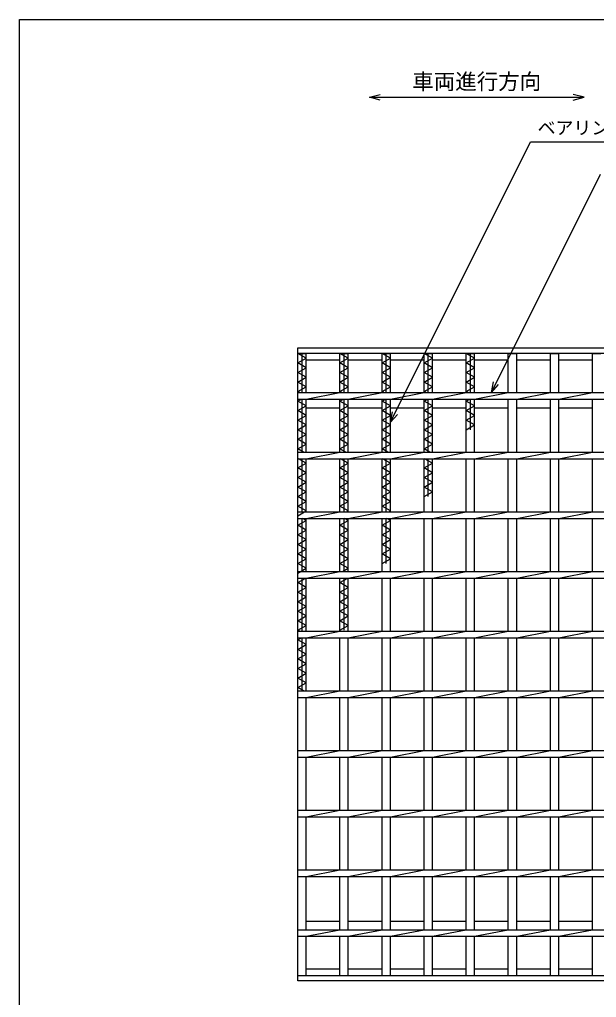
# Model space of a CAD drawing. Units: millimetres, scale not verified. Extents: x -1092 to 1039, y -770 to 632.
# Drawn here: x -1037 to -554, y -187 to 632 of the extents above; entities that cross this region are included whole.
import ezdxf
from ezdxf.enums import TextEntityAlignment as Align

# ---------------------------------------------------------------- set-up
doc = ezdxf.new("R2010")
doc.units = ezdxf.units.MM
doc.header["$LTSCALE"] = 6
for name, color, linetype, lineweight in [('0_2', 150, 'Continuous', 25), ('16', 3, 'Continuous', 25), ('22', 4, 'Continuous', 25)]:
    doc.layers.add(name, color=color, linetype=linetype, lineweight=lineweight)
doc.styles.add('ベクトル', font='')
doc.styles.get('ベクトル').set_extended_font_data('ベクトル')

msp = doc.modelspace()

# ---------------------------------------------------------------- linework, layer by layer
at = {"layer": '0_2'}
for p, q in [((-1037.4, -687.9), (-1037.4, 632.1)), ((-1037.4, 632.1), (1038.6, 632.1))]:
    msp.add_line(p, q, dxfattribs=at)
at = {"layer": '16'}
for p, q in [((-804, 357), (-303, 357)), ((-804, 352.5), (-804, 357)), ((-303, 352.5), (-804, 352.5)), ((-804, -168.5), (-804, 352.5)), ((-804, 352.5), (-797, 352.5)), ((-797, 348.5), (-804, 352.5)), ((-800.5, 319.75), (-800.5, 352.5)), ((-797, 319.75), (-797, 352.5)), ((-768.7, 319.75), (-768.7, 352.5)), ((-768.7, 352.5), (-761.7, 352.5)), ((-761.7, 348.5), (-768.7, 352.5)), ((-765.2, 319.75), (-765.2, 352.5)), ((-761.7, 319.75), (-761.7, 352.5)), ((-733.4, 319.75), (-733.4, 352.5)), ((-733.4, 352.5), (-726.4, 352.5)), ((-726.4, 348.5), (-733.4, 352.5)), ((-729.9, 319.75), (-729.9, 352.5)), ((-726.4, 319.75), (-726.4, 352.5)), ((-698.1, 319.75), (-698.1, 352.5)), ((-698.1, 352.5), (-691.1, 352.5)), ((-691.1, 348.5), (-698.1, 352.5)), ((-694.6, 319.75), (-694.6, 352.5)), ((-691.1, 319.75), (-691.1, 352.5)), ((-662.8, 319.75), (-662.8, 352.5)), ((-662.8, 352.5), (-655.8, 352.5)), ((-655.8, 348.5), (-662.8, 352.5)), ((-659.3, 319.75), (-659.3, 352.5)), ((-655.8, 319.75), (-655.8, 352.5)), ((-627.5, 319.75), (-627.5, 352.5)), ((-627.5, 352.5), (-620.5, 352.5)), ((-620.5, 319.75), (-620.5, 352.5)), ((-592.2, 319.75), (-592.2, 352.5)), ((-592.2, 352.5), (-585.2, 352.5)), ((-585.2, 319.75), (-585.2, 352.5)), ((-556.9, 319.75), (-556.9, 352.5)), ((-556.9, 352.5), (-549.9, 352.5)), ((-804, 344.5), (-797, 348.5)), ((-797, 340.5), (-804, 344.5)), ((-797, 347), (-768.7, 347)), ((-768.7, 344.5), (-761.7, 348.5)), ((-761.7, 340.5), (-768.7, 344.5)), ((-761.7, 347), (-733.4, 347)), ((-733.4, 344.5), (-726.4, 348.5)), ((-726.4, 340.5), (-733.4, 344.5)), ((-726.4, 347), (-698.1, 347)), ((-698.1, 344.5), (-691.1, 348.5)), ((-691.1, 340.5), (-698.1, 344.5)), ((-691.1, 347), (-662.8, 347)), ((-662.8, 344.5), (-655.8, 348.5)), ((-655.8, 340.5), (-662.8, 344.5)), ((-655.8, 347), (-627.5, 347)), ((-620.5, 347), (-592.2, 347)), ((-585.2, 347), (-556.9, 347)), ((-804, 336.5), (-797, 340.5)), ((-797, 332.5), (-804, 336.5)), ((-768.7, 336.5), (-761.7, 340.5)), ((-761.7, 332.5), (-768.7, 336.5)), ((-733.4, 336.5), (-726.4, 340.5)), ((-726.4, 332.5), (-733.4, 336.5)), ((-698.1, 336.5), (-691.1, 340.5)), ((-691.1, 332.5), (-698.1, 336.5)), ((-662.8, 336.5), (-655.8, 340.5)), ((-655.8, 332.5), (-662.8, 336.5)), ((-804, 328.5), (-797, 332.5)), ((-797, 324.5), (-804, 328.5)), ((-768.7, 328.5), (-761.7, 332.5)), ((-761.7, 324.5), (-768.7, 328.5)), ((-733.4, 328.5), (-726.4, 332.5)), ((-726.4, 324.5), (-733.4, 328.5)), ((-698.1, 328.5), (-691.1, 332.5)), ((-691.1, 324.5), (-698.1, 328.5)), ((-662.8, 328.5), (-655.8, 332.5)), ((-655.8, 324.5), (-662.8, 328.5)), ((-804, 320.5), (-797, 324.5)), ((-802.687, 319.75), (-804, 320.5)), ((-804, 319.75), (-303, 319.75)), ((-804, 314.25), (-804, 319.75)), ((-797, 314.25), (-768.7, 319.75)), ((-768.7, 320.5), (-761.7, 324.5)), ((-767.388, 319.75), (-768.7, 320.5)), ((-761.7, 314.25), (-733.4, 319.75)), ((-733.4, 320.5), (-726.4, 324.5)), ((-732.087, 319.75), (-733.4, 320.5)), ((-726.4, 314.25), (-698.1, 319.75)), ((-698.1, 320.5), (-691.1, 324.5)), ((-696.787, 319.75), (-698.1, 320.5)), ((-691.1, 314.25), (-662.8, 319.75)), ((-662.8, 320.5), (-655.8, 324.5)), ((-661.487, 319.75), (-662.8, 320.5)), ((-655.8, 314.25), (-627.5, 319.75)), ((-620.5, 314.25), (-592.2, 319.75)), ((-585.2, 314.25), (-556.9, 319.75)), ((-804, 314.25), (-303, 314.25)), ((-804, 312.5), (-800.937, 314.25)), ((-797, 308.5), (-804, 312.5)), ((-800.5, 269.75), (-800.5, 314.25)), ((-797, 269.75), (-797, 314.25)), ((-768.7, 269.75), (-768.7, 314.25)), ((-768.7, 312.5), (-765.638, 314.25)), ((-761.7, 308.5), (-768.7, 312.5)), ((-765.2, 269.75), (-765.2, 314.25)), ((-761.7, 269.75), (-761.7, 314.25)), ((-733.4, 269.75), (-733.4, 314.25)), ((-733.4, 312.5), (-730.337, 314.25)), ((-726.4, 308.5), (-733.4, 312.5)), ((-729.9, 269.75), (-729.9, 314.25)), ((-726.4, 269.75), (-726.4, 314.25)), ((-698.1, 269.75), (-698.1, 314.25)), ((-698.1, 312.5), (-695.037, 314.25)), ((-691.1, 308.5), (-698.1, 312.5)), ((-694.6, 269.75), (-694.6, 314.25)), ((-691.1, 269.75), (-691.1, 314.25)), ((-662.8, 269.75), (-662.8, 314.25)), ((-662.8, 312.5), (-659.737, 314.25)), ((-655.8, 308.5), (-662.8, 312.5)), ((-659.3, 288.5), (-659.3, 314.25)), ((-655.8, 269.75), (-655.8, 314.25)), ((-627.5, 269.75), (-627.5, 314.25)), ((-620.5, 269.75), (-620.5, 314.25)), ((-592.2, 269.75), (-592.2, 314.25)), ((-585.2, 269.75), (-585.2, 314.25)), ((-556.9, 269.75), (-556.9, 314.25)), ((-804, 304.5), (-797, 308.5)), ((-797, 300.5), (-804, 304.5)), ((-797, 307), (-768.7, 307)), ((-768.7, 304.5), (-761.7, 308.5)), ((-761.7, 300.5), (-768.7, 304.5)), ((-761.7, 307), (-733.4, 307)), ((-733.4, 304.5), (-726.4, 308.5)), ((-726.4, 300.5), (-733.4, 304.5)), ((-726.4, 307), (-698.1, 307)), ((-698.1, 304.5), (-691.1, 308.5)), ((-691.1, 300.5), (-698.1, 304.5)), ((-691.1, 307), (-662.8, 307)), ((-662.8, 304.5), (-655.8, 308.5)), ((-655.8, 300.5), (-662.8, 304.5)), ((-655.8, 307), (-627.5, 307)), ((-620.5, 307), (-592.2, 307)), ((-585.2, 307), (-556.9, 307)), ((-804, 296.5), (-797, 300.5)), ((-797, 292.5), (-804, 296.5)), ((-768.7, 296.5), (-761.7, 300.5)), ((-761.7, 292.5), (-768.7, 296.5)), ((-733.4, 296.5), (-726.4, 300.5)), ((-726.4, 292.5), (-733.4, 296.5)), ((-698.1, 296.5), (-691.1, 300.5)), ((-691.1, 292.5), (-698.1, 296.5)), ((-662.8, 296.5), (-655.8, 300.5)), ((-655.8, 292.5), (-662.8, 296.5)), ((-804, 288.5), (-797, 292.5)), ((-797, 284.5), (-804, 288.5)), ((-768.7, 288.5), (-761.7, 292.5)), ((-761.7, 284.5), (-768.7, 288.5)), ((-733.4, 288.5), (-726.4, 292.5)), ((-726.4, 284.5), (-733.4, 288.5)), ((-698.1, 288.5), (-691.1, 292.5)), ((-691.1, 284.5), (-698.1, 288.5)), ((-662.8, 288.5), (-655.8, 292.5)), ((-804, 280.5), (-797, 284.5)), ((-797, 276.5), (-804, 280.5)), ((-768.7, 280.5), (-761.7, 284.5)), ((-761.7, 276.5), (-768.7, 280.5)), ((-733.4, 280.5), (-726.4, 284.5)), ((-726.4, 276.5), (-733.4, 280.5)), ((-698.1, 280.5), (-691.1, 284.5)), ((-691.1, 276.5), (-698.1, 280.5)), ((-804, 272.5), (-797, 276.5)), ((-799.187, 269.75), (-804, 272.5)), ((-768.7, 272.5), (-761.7, 276.5)), ((-763.888, 269.75), (-768.7, 272.5)), ((-733.4, 272.5), (-726.4, 276.5)), ((-728.587, 269.75), (-733.4, 272.5)), ((-698.1, 272.5), (-691.1, 276.5)), ((-693.287, 269.75), (-698.1, 272.5)), ((-804, 269.75), (-303, 269.75)), ((-804, 264.25), (-804, 269.75)), ((-804, 264.25), (-303, 264.25)), ((-797, 260.5), (-803.562, 264.25)), ((-800.5, 219.75), (-800.5, 264.25)), ((-797, 264.25), (-768.7, 269.75)), ((-797, 219.75), (-797, 264.25)), ((-768.7, 219.75), (-768.7, 264.25)), ((-761.7, 260.5), (-768.263, 264.25)), ((-765.2, 219.75), (-765.2, 264.25)), ((-761.7, 264.25), (-733.4, 269.75)), ((-761.7, 219.75), (-761.7, 264.25)), ((-733.4, 219.75), (-733.4, 264.25)), ((-726.4, 260.5), (-732.962, 264.25)), ((-729.9, 219.75), (-729.9, 264.25)), ((-726.4, 264.25), (-698.1, 269.75)), ((-726.4, 219.75), (-726.4, 264.25)), ((-698.1, 219.75), (-698.1, 264.25)), ((-691.1, 260.5), (-697.662, 264.25)), ((-694.6, 232.5), (-694.6, 264.25)), ((-691.1, 264.25), (-662.8, 269.75)), ((-691.1, 219.75), (-691.1, 264.25)), ((-662.8, 219.75), (-662.8, 264.25)), ((-655.8, 264.25), (-627.5, 269.75)), ((-655.8, 219.75), (-655.8, 264.25)), ((-627.5, 219.75), (-627.5, 264.25)), ((-620.5, 264.25), (-592.2, 269.75)), ((-620.5, 219.75), (-620.5, 264.25)), ((-592.2, 219.75), (-592.2, 264.25)), ((-585.2, 264.25), (-556.9, 269.75)), ((-585.2, 219.75), (-585.2, 264.25)), ((-556.9, 219.75), (-556.9, 264.25)), ((-804, 256.5), (-797, 260.5)), ((-797, 252.5), (-804, 256.5)), ((-768.7, 256.5), (-761.7, 260.5)), ((-761.7, 252.5), (-768.7, 256.5)), ((-733.4, 256.5), (-726.4, 260.5)), ((-726.4, 252.5), (-733.4, 256.5)), ((-698.1, 256.5), (-691.1, 260.5)), ((-691.1, 252.5), (-698.1, 256.5)), ((-804, 248.5), (-797, 252.5)), ((-797, 244.5), (-804, 248.5)), ((-768.7, 248.5), (-761.7, 252.5)), ((-761.7, 244.5), (-768.7, 248.5)), ((-733.4, 248.5), (-726.4, 252.5)), ((-726.4, 244.5), (-733.4, 248.5)), ((-698.1, 248.5), (-691.1, 252.5)), ((-691.1, 244.5), (-698.1, 248.5)), ((-804, 240.5), (-797, 244.5)), ((-797, 236.5), (-804, 240.5)), ((-768.7, 240.5), (-761.7, 244.5)), ((-761.7, 236.5), (-768.7, 240.5)), ((-733.4, 240.5), (-726.4, 244.5)), ((-726.4, 236.5), (-733.4, 240.5)), ((-698.1, 240.5), (-691.1, 244.5)), ((-691.1, 236.5), (-698.1, 240.5)), ((-804, 232.5), (-797, 236.5)), ((-797, 228.5), (-804, 232.5)), ((-768.7, 232.5), (-761.7, 236.5)), ((-761.7, 228.5), (-768.7, 232.5)), ((-733.4, 232.5), (-726.4, 236.5)), ((-726.4, 228.5), (-733.4, 232.5)), ((-698.1, 232.5), (-691.1, 236.5)), ((-804, 224.5), (-797, 228.5)), ((-797, 220.5), (-804, 224.5)), ((-768.7, 224.5), (-761.7, 228.5)), ((-761.7, 220.5), (-768.7, 224.5)), ((-733.4, 224.5), (-726.4, 228.5)), ((-726.4, 220.5), (-733.4, 224.5)), ((-804, 216.5), (-797, 220.5)), ((-804, 219.75), (-303, 219.75)), ((-804, 214.25), (-804, 219.75)), ((-804, 214.25), (-303, 214.25)), ((-800.5, 169.75), (-800.5, 214.25)), ((-797, 212.5), (-800.062, 214.25)), ((-797, 214.25), (-768.7, 219.75)), ((-797, 169.75), (-797, 214.25)), ((-768.7, 169.75), (-768.7, 214.25)), ((-765.2, 169.75), (-765.2, 214.25)), ((-761.7, 212.5), (-764.763, 214.25)), ((-763.013, 219.75), (-761.7, 220.5)), ((-761.7, 214.25), (-733.4, 219.75)), ((-761.7, 169.75), (-761.7, 214.25)), ((-733.4, 169.75), (-733.4, 214.25)), ((-729.9, 176.5), (-729.9, 214.25)), ((-726.4, 212.5), (-729.462, 214.25)), ((-727.712, 219.75), (-726.4, 220.5)), ((-726.4, 214.25), (-698.1, 219.75)), ((-726.4, 169.75), (-726.4, 214.25)), ((-698.1, 169.75), (-698.1, 214.25)), ((-691.1, 214.25), (-662.8, 219.75)), ((-691.1, 169.75), (-691.1, 214.25)), ((-662.8, 169.75), (-662.8, 214.25)), ((-655.8, 214.25), (-627.5, 219.75)), ((-655.8, 169.75), (-655.8, 214.25)), ((-627.5, 169.75), (-627.5, 214.25)), ((-620.5, 214.25), (-592.2, 219.75)), ((-620.5, 169.75), (-620.5, 214.25)), ((-592.2, 169.75), (-592.2, 214.25)), ((-585.2, 214.25), (-556.9, 219.75)), ((-585.2, 169.75), (-585.2, 214.25)), ((-556.9, 169.75), (-556.9, 214.25)), ((-804, 208.5), (-797, 212.5)), ((-797, 204.5), (-804, 208.5)), ((-768.7, 208.5), (-761.7, 212.5)), ((-761.7, 204.5), (-768.7, 208.5)), ((-733.4, 208.5), (-726.4, 212.5)), ((-726.4, 204.5), (-733.4, 208.5)), ((-804, 200.5), (-797, 204.5)), ((-797, 196.5), (-804, 200.5)), ((-768.7, 200.5), (-761.7, 204.5)), ((-761.7, 196.5), (-768.7, 200.5)), ((-733.4, 200.5), (-726.4, 204.5)), ((-726.4, 196.5), (-733.4, 200.5)), ((-804, 192.5), (-797, 196.5)), ((-797, 188.5), (-804, 192.5)), ((-804, 184.5), (-797, 188.5)), ((-768.7, 192.5), (-761.7, 196.5)), ((-761.7, 188.5), (-768.7, 192.5)), ((-768.7, 184.5), (-761.7, 188.5)), ((-733.4, 192.5), (-726.4, 196.5)), ((-726.4, 188.5), (-733.4, 192.5)), ((-733.4, 184.5), (-726.4, 188.5)), ((-797, 180.5), (-804, 184.5)), ((-804, 176.5), (-797, 180.5)), ((-761.7, 180.5), (-768.7, 184.5)), ((-768.7, 176.5), (-761.7, 180.5)), ((-726.4, 180.5), (-733.4, 184.5)), ((-733.4, 176.5), (-726.4, 180.5)), ((-797, 172.5), (-804, 176.5)), ((-804, 168.5), (-797, 172.5)), ((-761.7, 172.5), (-768.7, 176.5)), ((-766.513, 169.75), (-761.7, 172.5)), ((-804, 169.75), (-303, 169.75)), ((-804, 164.25), (-804, 169.75)), ((-804, 164.25), (-303, 164.25)), ((-804, 160.5), (-797.437, 164.25)), ((-800.5, 119.75), (-800.5, 164.25)), ((-797, 164.25), (-768.7, 169.75)), ((-797, 119.75), (-797, 164.25)), ((-768.7, 119.75), (-768.7, 164.25)), ((-768.7, 160.5), (-762.138, 164.25)), ((-765.2, 120.5), (-765.2, 164.25)), ((-761.7, 164.25), (-733.4, 169.75)), ((-761.7, 119.75), (-761.7, 164.25)), ((-733.4, 119.75), (-733.4, 164.25)), ((-726.4, 164.25), (-698.1, 169.75)), ((-726.4, 119.75), (-726.4, 164.25)), ((-698.1, 119.75), (-698.1, 164.25)), ((-691.1, 164.25), (-662.8, 169.75)), ((-691.1, 119.75), (-691.1, 164.25)), ((-662.8, 119.75), (-662.8, 164.25)), ((-655.8, 164.25), (-627.5, 169.75)), ((-655.8, 119.75), (-655.8, 164.25)), ((-627.5, 119.75), (-627.5, 164.25)), ((-620.5, 164.25), (-592.2, 169.75)), ((-620.5, 119.75), (-620.5, 164.25)), ((-592.2, 119.75), (-592.2, 164.25)), ((-585.2, 164.25), (-556.9, 169.75)), ((-585.2, 119.75), (-585.2, 164.25)), ((-556.9, 119.75), (-556.9, 164.25)), ((-797, 156.5), (-804, 160.5)), ((-804, 152.5), (-797, 156.5)), ((-761.7, 156.5), (-768.7, 160.5)), ((-768.7, 152.5), (-761.7, 156.5)), ((-797, 148.5), (-804, 152.5)), ((-804, 144.5), (-797, 148.5)), ((-761.7, 148.5), (-768.7, 152.5)), ((-768.7, 144.5), (-761.7, 148.5)), ((-797, 140.5), (-804, 144.5)), ((-804, 136.5), (-797, 140.5)), ((-761.7, 140.5), (-768.7, 144.5)), ((-768.7, 136.5), (-761.7, 140.5)), ((-797, 132.5), (-804, 136.5)), ((-804, 128.5), (-797, 132.5)), ((-761.7, 132.5), (-768.7, 136.5)), ((-768.7, 128.5), (-761.7, 132.5)), ((-797, 124.5), (-804, 128.5)), ((-804, 120.5), (-797, 124.5)), ((-761.7, 124.5), (-768.7, 128.5)), ((-768.7, 120.5), (-761.7, 124.5)), ((-802.687, 119.75), (-804, 120.5)), ((-804, 119.75), (-303, 119.75)), ((-804, 114.25), (-804, 119.75)), ((-797, 114.25), (-768.7, 119.75)), ((-761.7, 114.25), (-733.4, 119.75)), ((-726.4, 114.25), (-698.1, 119.75)), ((-691.1, 114.25), (-662.8, 119.75)), ((-655.8, 114.25), (-627.5, 119.75)), ((-620.5, 114.25), (-592.2, 119.75)), ((-585.2, 114.25), (-556.9, 119.75)), ((-804, 114.25), (-303, 114.25)), ((-804, 112.5), (-800.937, 114.25)), ((-797, 108.5), (-804, 112.5)), ((-804, 104.5), (-797, 108.5)), ((-800.5, 69.75), (-800.5, 114.25)), ((-797, 69.75), (-797, 114.25)), ((-768.7, 69.75), (-768.7, 114.25)), ((-761.7, 69.75), (-761.7, 114.25)), ((-733.4, 69.75), (-733.4, 114.25)), ((-726.4, 69.75), (-726.4, 114.25)), ((-698.1, 69.75), (-698.1, 114.25)), ((-691.1, 69.75), (-691.1, 114.25)), ((-662.8, 69.75), (-662.8, 114.25)), ((-655.8, 69.75), (-655.8, 114.25)), ((-627.5, 69.75), (-627.5, 114.25)), ((-620.5, 69.75), (-620.5, 114.25)), ((-592.2, 69.75), (-592.2, 114.25)), ((-585.2, 69.75), (-585.2, 114.25)), ((-556.9, 69.75), (-556.9, 114.25)), ((-797, 100.5), (-804, 104.5)), ((-804, 96.5), (-797, 100.5)), ((-797, 92.5), (-804, 96.5)), ((-804, 88.5), (-797, 92.5)), ((-797, 84.5), (-804, 88.5)), ((-804, 80.5), (-797, 84.5)), ((-797, 76.5), (-804, 80.5)), ((-804, 72.5), (-797, 76.5)), ((-799.187, 69.75), (-804, 72.5)), ((-804, 69.75), (-303, 69.75)), ((-804, 64.25), (-804, 69.75)), ((-797, 64.25), (-768.7, 69.75)), ((-761.7, 64.25), (-733.4, 69.75)), ((-726.4, 64.25), (-698.1, 69.75)), ((-691.1, 64.25), (-662.8, 69.75)), ((-655.8, 64.25), (-627.5, 69.75)), ((-620.5, 64.25), (-592.2, 69.75)), ((-585.2, 64.25), (-556.9, 69.75)), ((-804, 64.25), (-303, 64.25)), ((-797, 19.75), (-797, 64.25)), ((-768.7, 19.75), (-768.7, 64.25)), ((-761.7, 19.75), (-761.7, 64.25)), ((-733.4, 19.75), (-733.4, 64.25)), ((-726.4, 19.75), (-726.4, 64.25)), ((-698.1, 19.75), (-698.1, 64.25)), ((-691.1, 19.75), (-691.1, 64.25)), ((-662.8, 19.75), (-662.8, 64.25)), ((-655.8, 19.75), (-655.8, 64.25)), ((-627.5, 19.75), (-627.5, 64.25)), ((-620.5, 19.75), (-620.5, 64.25)), ((-592.2, 19.75), (-592.2, 64.25)), ((-585.2, 19.75), (-585.2, 64.25)), ((-556.9, 19.75), (-556.9, 64.25)), ((-804, 19.75), (-303, 19.75)), ((-804, 14.25), (-804, 19.75)), ((-797, 14.25), (-768.7, 19.75)), ((-761.7, 14.25), (-733.4, 19.75)), ((-726.4, 14.25), (-698.1, 19.75)), ((-691.1, 14.25), (-662.8, 19.75)), ((-655.8, 14.25), (-627.5, 19.75)), ((-620.5, 14.25), (-592.2, 19.75)), ((-585.2, 14.25), (-556.9, 19.75)), ((-804, 14.25), (-303, 14.25)), ((-797, -30.25), (-797, 14.25)), ((-768.7, -30.25), (-768.7, 14.25)), ((-761.7, -30.25), (-761.7, 14.25)), ((-733.4, -30.25), (-733.4, 14.25)), ((-726.4, -30.25), (-726.4, 14.25)), ((-698.1, -30.25), (-698.1, 14.25)), ((-691.1, -30.25), (-691.1, 14.25)), ((-662.8, -30.25), (-662.8, 14.25)), ((-655.8, -30.25), (-655.8, 14.25)), ((-627.5, -30.25), (-627.5, 14.25)), ((-620.5, -30.25), (-620.5, 14.25)), ((-592.2, -30.25), (-592.2, 14.25)), ((-585.2, -30.25), (-585.2, 14.25)), ((-556.9, -30.25), (-556.9, 14.25)), ((-804, -30.25), (-303, -30.25)), ((-804, -35.75), (-804, -30.25)), ((-797, -35.75), (-768.7, -30.25)), ((-761.7, -35.75), (-733.4, -30.25)), ((-726.4, -35.75), (-698.1, -30.25)), ((-691.1, -35.75), (-662.8, -30.25)), ((-655.8, -35.75), (-627.5, -30.25)), ((-620.5, -35.75), (-592.2, -30.25)), ((-585.2, -35.75), (-556.9, -30.25)), ((-804, -35.75), (-303, -35.75)), ((-797, -80.25), (-797, -35.75)), ((-768.7, -80.25), (-768.7, -35.75)), ((-761.7, -80.25), (-761.7, -35.75)), ((-733.4, -80.25), (-733.4, -35.75)), ((-726.4, -80.25), (-726.4, -35.75)), ((-698.1, -80.25), (-698.1, -35.75)), ((-691.1, -80.25), (-691.1, -35.75)), ((-662.8, -80.25), (-662.8, -35.75)), ((-655.8, -80.25), (-655.8, -35.75)), ((-627.5, -80.25), (-627.5, -35.75)), ((-620.5, -80.25), (-620.5, -35.75)), ((-592.2, -80.25), (-592.2, -35.75)), ((-585.2, -80.25), (-585.2, -35.75)), ((-556.9, -80.25), (-556.9, -35.75)), ((-804, -80.25), (-303, -80.25)), ((-804, -85.75), (-804, -80.25)), ((-797, -85.75), (-768.7, -80.25)), ((-761.7, -85.75), (-733.4, -80.25)), ((-726.4, -85.75), (-698.1, -80.25)), ((-691.1, -85.75), (-662.8, -80.25)), ((-655.8, -85.75), (-627.5, -80.25)), ((-620.5, -85.75), (-592.2, -80.25)), ((-585.2, -85.75), (-556.9, -80.25)), ((-804, -85.75), (-303, -85.75)), ((-797, -130.25), (-797, -85.75)), ((-768.7, -130.25), (-768.7, -85.75)), ((-761.7, -130.25), (-761.7, -85.75)), ((-733.4, -130.25), (-733.4, -85.75)), ((-726.4, -130.25), (-726.4, -85.75)), ((-698.1, -130.25), (-698.1, -85.75)), ((-691.1, -130.25), (-691.1, -85.75)), ((-662.8, -130.25), (-662.8, -85.75)), ((-655.8, -130.25), (-655.8, -85.75)), ((-627.5, -130.25), (-627.5, -85.75)), ((-620.5, -130.25), (-620.5, -85.75)), ((-592.2, -130.25), (-592.2, -85.75)), ((-585.2, -130.25), (-585.2, -85.75)), ((-556.9, -130.25), (-556.9, -85.75)), ((-804, -130.25), (-303, -130.25)), ((-804, -135.75), (-804, -130.25)), ((-797, -123), (-768.7, -123)), ((-797, -135.75), (-768.7, -130.25)), ((-761.7, -123), (-733.4, -123)), ((-761.7, -135.75), (-733.4, -130.25)), ((-726.4, -123), (-698.1, -123)), ((-726.4, -135.75), (-698.1, -130.25)), ((-691.1, -123), (-662.8, -123)), ((-691.1, -135.75), (-662.8, -130.25)), ((-655.8, -123), (-627.5, -123)), ((-655.8, -135.75), (-627.5, -130.25)), ((-620.5, -123), (-592.2, -123)), ((-620.5, -135.75), (-592.2, -130.25)), ((-585.2, -123), (-556.9, -123)), ((-585.2, -135.75), (-556.9, -130.25)), ((-804, -135.75), (-303, -135.75)), ((-797, -168.5), (-797, -135.75)), ((-768.7, -168.5), (-768.7, -135.75)), ((-761.7, -168.5), (-761.7, -135.75)), ((-733.4, -168.5), (-733.4, -135.75)), ((-726.4, -168.5), (-726.4, -135.75)), ((-698.1, -168.5), (-698.1, -135.75)), ((-691.1, -168.5), (-691.1, -135.75)), ((-662.8, -168.5), (-662.8, -135.75)), ((-655.8, -168.5), (-655.8, -135.75)), ((-627.5, -168.5), (-627.5, -135.75)), ((-620.5, -168.5), (-620.5, -135.75)), ((-592.2, -168.5), (-592.2, -135.75)), ((-585.2, -168.5), (-585.2, -135.75)), ((-556.9, -168.5), (-556.9, -135.75)), ((-797, -163), (-768.7, -163)), ((-761.7, -163), (-733.4, -163)), ((-726.4, -163), (-698.1, -163)), ((-691.1, -163), (-662.8, -163)), ((-655.8, -163), (-627.5, -163)), ((-620.5, -163), (-592.2, -163)), ((-585.2, -163), (-556.9, -163)), ((-804, -168.5), (-303, -168.5)), ((-804, -173), (-804, -168.5)), ((-804, -168.5), (-797, -168.5)), ((-768.7, -168.5), (-761.7, -168.5)), ((-733.4, -168.5), (-726.4, -168.5)), ((-698.1, -168.5), (-691.1, -168.5)), ((-662.8, -168.5), (-655.8, -168.5)), ((-627.5, -168.5), (-620.5, -168.5)), ((-592.2, -168.5), (-585.2, -168.5)), ((-556.9, -168.5), (-549.9, -168.5)), ((-303, -173), (-804, -173))]:
    msp.add_line(p, q, dxfattribs=at)
at = {"layer": '22'}
for p, q in [((-744, 567), (-735, 569.4)), ((-735, 564.6), (-744, 567)), ((-744, 567), (-564, 567)), ((-564, 567), (-573, 569.4)), ((-573, 564.6), (-564, 567)), ((-726.4, 294.75), (-608.9, 529.75)), ((-608.9, 529.75), (-332.9, 529.75)), ((-641.65, 319.75), (-550.275, 502.5)), ((-641.65, 319.75), (-639.85, 328.51)), ((-641.65, 319.75), (-635.65, 326.35)), ((-726.4, 294.75), (-724.6, 303.51)), ((-726.4, 294.75), (-720.4, 301.35))]:
    msp.add_line(p, q, dxfattribs=at)

# ---------------------------------------------------------------- texts
at = {"layer": '22', "color": 2, "style": 'ベクトル'}
for s, height, p in [('車両進行方向', 13.2, (-708, 580.2)), ('ベアリングバー：', 11, (-602.9, 541.45))]:
    msp.add_text(s, height=height, dxfattribs=at).set_placement(p, align=Align.MIDDLE_LEFT)

doc.saveas('drawing.dxf')
